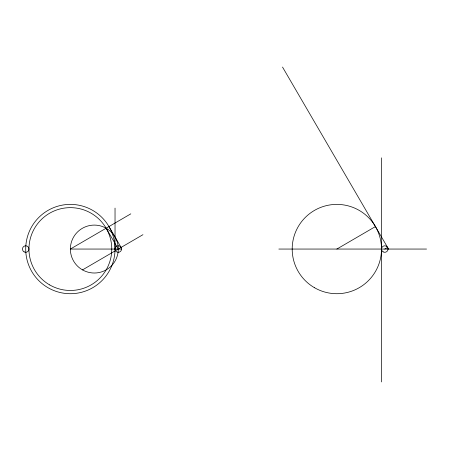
<?xml version="1.0" encoding="UTF-8"?>
<svg xmlns="http://www.w3.org/2000/svg" width="449" height="449" viewBox="0 0 449 449"><rect width="100%" height="100%" fill="white"/><g stroke="black" fill="none" stroke-linecap="round" stroke-linejoin="round"><path stroke-width="0.67" d="M130.811 213.842L70.37 249.055L121.544 249.055A3.255 3.255 0 0 1 116.661 251.872A3.255 3.255 0 0 1 116.661 246.232A3.255 3.255 0 0 1 121.544 249.055M82.509 269.894L142.95 234.687M336.851 249.055L375.443 226.571M384.771 249.055L387.582 247.416M278.846 249.055L426.55 249.055M282.522 67.064L388.537 249.055M108.961 226.571L121.101 247.416M106.149 228.21L118.289 249.055A23.96 23.96 0 0 1 82.347 269.804A23.96 23.96 0 0 1 82.347 228.305A23.96 23.96 0 0 1 118.289 249.055M381.51 157.852L381.51 381.936M115.034 208.112L115.034 249.055A44.664 44.664 0 0 1 48.037 287.73A44.664 44.664 0 0 1 48.037 210.373A44.664 44.664 0 0 1 115.034 249.055M24.078 251.872A3.255 3.255 0 0 0 28.961 249.055A3.255 3.255 0 0 0 24.078 246.232A3.255 3.255 0 0 0 24.078 251.872M49.665 284.913A41.403 41.403 0 0 0 111.773 249.055A41.403 41.403 0 0 0 49.665 213.196A41.403 41.403 0 0 0 49.665 284.913M314.519 287.73A44.664 44.664 0 0 0 381.51 249.055A44.664 44.664 0 0 0 314.519 210.373A44.664 44.664 0 0 0 314.519 287.73M383.137 251.872A3.255 3.255 0 0 0 388.026 249.055A3.255 3.255 0 0 0 383.137 246.232A3.255 3.255 0 0 0 383.137 251.872"/></g></svg>
